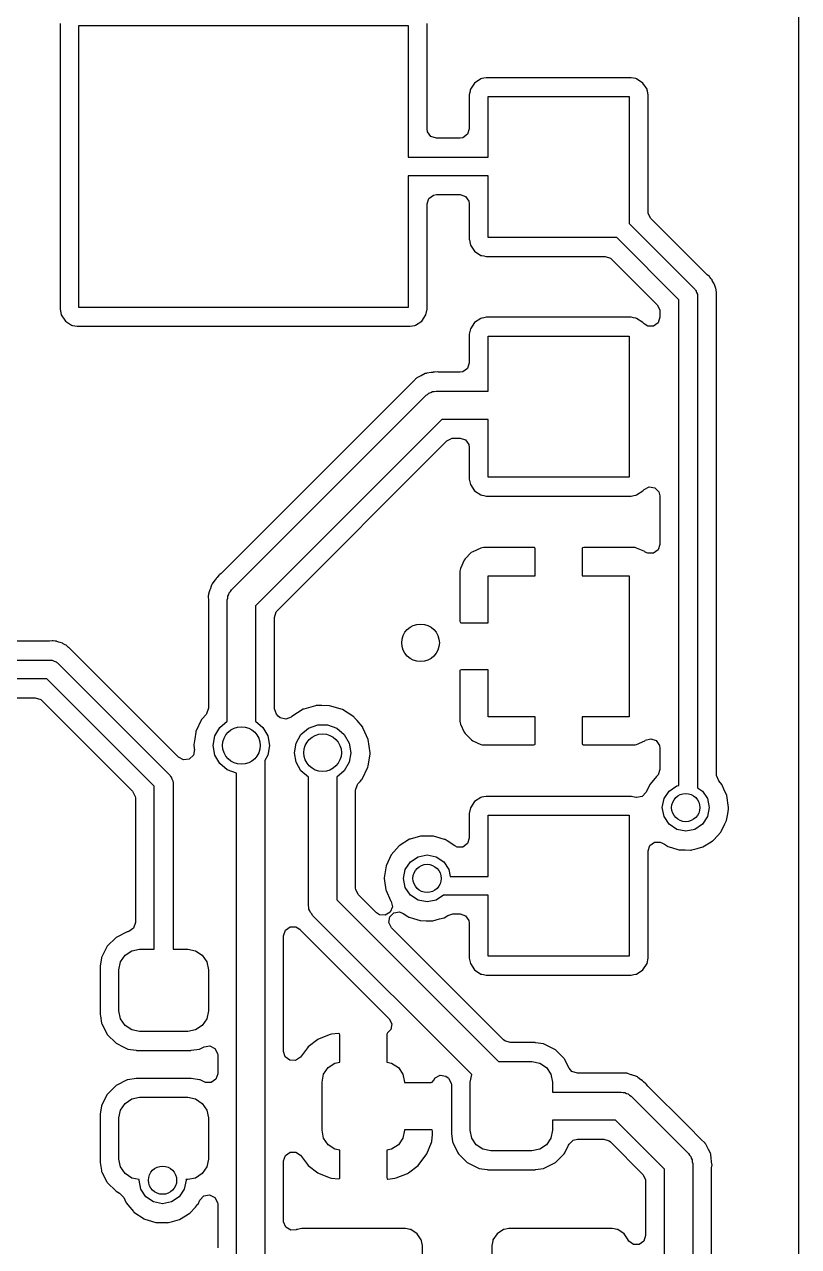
# Model space of a CAD drawing. Extents: x 0.04 to 2.01, y 0.04 to 5.04.
# Drawn here: x 1.686 to 2.01, y 2.077 to 2.589 of the extents above; entities that cross this region are included whole.
import ezdxf

# ---------------------------------------------------------------- set-up
doc = ezdxf.new("R2010")
doc.units = 0
doc.header["$MEASUREMENT"] = 0
doc.layers.add('BLACK', color=7, linetype='CONTINUOUS')

msp = doc.modelspace()

# ---------------------------------------------------------------- linework, layer by layer
at = {"layer": 'BLACK', "linetype": 'CONTINUOUS'}
for p, q in [((2.00982, 3.86016), (2.00982, 0.047923)), ((1.70077, 2.58936), (1.70077, 2.46969)), ((1.85435, 2.54526), (1.85435, 2.58936)), ((1.70866, 2.47047), (1.70866, 2.58858)), ((1.70866, 2.58858), (1.84646, 2.58858)), ((1.84646, 2.58858), (1.84646, 2.53346)), ((1.87423, 2.56445), (1.87249, 2.56184)), ((1.87684, 2.5662), (1.87423, 2.56445)), ((1.87722, 2.56627), (1.87684, 2.5662)), ((1.87811, 2.56645), (1.87722, 2.56627)), ((1.87722, 2.56627), (1.87722, 2.56627)), ((1.87914, 2.56665), (1.87811, 2.56645)), ((1.93975, 2.56665), (1.87914, 2.56665)), ((1.94079, 2.56645), (1.93975, 2.56665)), ((1.94168, 2.56627), (1.94079, 2.56645)), ((1.94206, 2.5662), (1.94168, 2.56627)), ((1.94168, 2.56627), (1.94168, 2.56627)), ((1.94467, 2.56445), (1.94206, 2.5662)), ((1.94641, 2.56184), (1.94467, 2.56445)), ((1.87232, 2.56101), (1.87203, 2.55954)), ((1.87203, 2.55954), (1.87203, 2.54526)), ((1.87241, 2.56146), (1.87232, 2.56101)), ((1.87249, 2.56184), (1.87241, 2.56146)), ((1.87241, 2.56146), (1.87241, 2.56146)), ((1.87992, 2.53346), (1.87992, 2.55876)), ((1.87992, 2.55876), (1.93898, 2.55876)), ((1.93898, 2.55876), (1.93898, 2.50557)), ((1.94649, 2.56146), (1.94641, 2.56184)), ((1.94658, 2.56101), (1.94649, 2.56146)), ((1.94649, 2.56146), (1.94649, 2.56146)), ((1.94687, 2.55954), (1.94658, 2.56101)), ((1.94687, 2.51045), (1.94687, 2.55954)), ((1.85454, 2.54405), (1.85435, 2.54526)), ((1.85596, 2.5421), (1.85454, 2.54405)), ((1.87203, 2.54526), (1.87128, 2.54296)), ((1.85825, 2.54136), (1.85596, 2.5421)), ((1.86813, 2.54136), (1.85825, 2.54136)), ((1.86933, 2.54155), (1.86813, 2.54136)), ((1.87128, 2.54296), (1.86933, 2.54155)), ((1.84646, 2.53346), (1.87992, 2.53346)), ((1.87992, 2.52559), (1.84646, 2.52559)), ((1.84646, 2.52559), (1.84646, 2.47047)), ((1.87992, 2.4997), (1.87992, 2.52559)), ((1.85704, 2.51751), (1.85825, 2.5177)), ((1.85825, 2.5177), (1.86813, 2.5177)), ((1.86813, 2.5177), (1.87042, 2.51695)), ((1.85435, 2.5138), (1.85509, 2.51609)), ((1.85435, 2.46969), (1.85435, 2.5138)), ((1.85509, 2.51609), (1.85704, 2.51751)), ((1.87042, 2.51695), (1.87184, 2.515)), ((1.87184, 2.515), (1.87203, 2.5138)), ((1.87203, 2.5138), (1.87203, 2.49893)), ((1.94692, 2.50984), (1.94687, 2.51045)), ((1.94801, 2.5077), (1.94692, 2.50984)), ((1.97123, 2.48448), (1.94801, 2.5077)), ((1.93898, 2.50557), (1.96641, 2.47814)), ((1.87203, 2.49893), (1.87206, 2.49874)), ((1.87206, 2.49874), (1.87235, 2.4973)), ((1.87235, 2.4973), (1.87249, 2.49662)), ((1.9337, 2.4997), (1.87992, 2.4997)), ((1.95969, 2.47372), (1.9337, 2.4997)), ((1.87249, 2.49662), (1.87423, 2.49401)), ((1.87423, 2.49401), (1.87684, 2.49227)), ((1.87684, 2.49227), (1.87722, 2.49219)), ((1.87722, 2.49219), (1.87722, 2.49219)), ((1.87722, 2.49219), (1.87811, 2.49202)), ((1.87811, 2.49202), (1.87914, 2.49181)), ((1.87914, 2.49181), (1.92882, 2.49181)), ((1.92882, 2.49181), (1.93111, 2.49107)), ((1.93111, 2.49107), (1.93158, 2.49067)), ((1.93158, 2.49067), (1.95065, 2.4716)), ((1.97162, 2.48413), (1.97123, 2.48448)), ((1.97254, 2.48344), (1.97162, 2.48413)), ((1.97273, 2.48313), (1.97254, 2.48344)), ((1.97273, 2.48312), (1.97273, 2.48313)), ((1.97329, 2.48241), (1.97273, 2.48312)), ((1.97347, 2.48224), (1.97329, 2.48241)), ((1.97362, 2.48205), (1.97347, 2.48224)), ((1.97373, 2.4818), (1.97362, 2.48205)), ((1.97404, 2.48109), (1.97373, 2.4818)), ((1.97373, 2.4818), (1.97373, 2.4818)), ((1.96641, 2.47814), (1.96655, 2.47786)), ((1.96655, 2.47786), (1.96681, 2.47767)), ((1.96681, 2.47767), (1.96709, 2.47679)), ((1.96709, 2.47679), (1.96751, 2.47597)), ((1.9743, 2.48058), (1.97404, 2.48109)), ((1.97485, 2.47969), (1.9743, 2.48058)), ((1.97493, 2.47924), (1.97485, 2.47969)), ((1.97518, 2.47842), (1.97493, 2.47924)), ((1.97522, 2.47833), (1.97518, 2.47842)), ((1.97536, 2.478), (1.97522, 2.47833)), ((1.97522, 2.47833), (1.97522, 2.47833)), ((1.97538, 2.47764), (1.97536, 2.478)), ((1.97541, 2.47683), (1.97538, 2.47764)), ((1.97542, 2.47663), (1.97541, 2.47683)), ((1.97545, 2.47645), (1.97542, 2.47663)), ((1.95065, 2.4716), (1.95174, 2.46945)), ((1.95969, 2.27031), (1.95969, 2.47372)), ((1.96751, 2.47597), (1.96746, 2.47566)), ((1.96746, 2.47566), (1.96756, 2.47535)), ((1.96756, 2.47535), (1.96756, 2.26937)), ((1.97545, 2.47569), (1.97545, 2.47645)), ((1.97546, 2.47554), (1.97545, 2.47569)), ((1.97545, 2.47325), (1.97546, 2.47341)), ((1.97545, 2.27479), (1.97545, 2.47325)), ((1.97553, 2.4736), (1.97546, 2.47554)), ((1.97546, 2.47341), (1.97553, 2.4736)), ((1.70077, 2.46969), (1.70123, 2.46739)), ((1.70123, 2.46739), (1.70297, 2.46478)), ((1.84646, 2.47047), (1.70866, 2.47047)), ((1.85215, 2.46478), (1.85389, 2.46739)), ((1.85389, 2.46739), (1.85435, 2.46969)), ((1.95174, 2.46945), (1.95179, 2.46884)), ((1.95179, 2.46884), (1.95179, 2.46634)), ((1.70297, 2.46478), (1.70558, 2.46304)), ((1.70558, 2.46304), (1.70596, 2.46296)), ((1.70596, 2.46296), (1.70596, 2.46296)), ((1.70596, 2.46296), (1.70685, 2.46278)), ((1.70685, 2.46278), (1.70788, 2.46258)), ((1.70788, 2.46258), (1.84723, 2.46258)), ((1.84723, 2.46258), (1.84827, 2.46278)), ((1.84827, 2.46278), (1.84916, 2.46296)), ((1.84916, 2.46296), (1.84954, 2.46304)), ((1.84916, 2.46296), (1.84916, 2.46296)), ((1.84954, 2.46304), (1.85215, 2.46478)), ((1.87249, 2.46154), (1.87203, 2.45924)), ((1.87423, 2.46416), (1.87249, 2.46154)), ((1.87684, 2.4659), (1.87423, 2.46416)), ((1.87722, 2.46598), (1.87684, 2.4659)), ((1.87811, 2.46615), (1.87722, 2.46598)), ((1.87722, 2.46598), (1.87722, 2.46598)), ((1.87914, 2.46636), (1.87811, 2.46615)), ((1.93975, 2.46636), (1.87914, 2.46636)), ((1.94079, 2.46615), (1.93975, 2.46636)), ((1.94168, 2.46598), (1.94079, 2.46615)), ((1.94206, 2.4659), (1.94168, 2.46598)), ((1.94168, 2.46598), (1.94168, 2.46598)), ((1.94467, 2.46416), (1.94206, 2.4659)), ((1.94488, 2.46384), (1.94467, 2.46416)), ((1.94514, 2.46358), (1.94488, 2.46384)), ((1.94669, 2.46263), (1.94514, 2.46358)), ((1.9491, 2.46263), (1.94669, 2.46263)), ((1.95105, 2.46404), (1.9491, 2.46263)), ((1.95179, 2.46634), (1.95105, 2.46404)), ((1.87203, 2.45924), (1.87203, 2.44722)), ((1.87992, 2.43543), (1.87992, 2.45846)), ((1.87992, 2.45846), (1.93898, 2.45846)), ((1.93898, 2.45846), (1.93898, 2.39941)), ((1.87203, 2.44722), (1.87128, 2.44493)), ((1.84989, 2.44084), (1.84984, 2.44078)), ((1.85005, 2.44097), (1.84989, 2.44084)), ((1.85175, 2.44179), (1.85005, 2.44097)), ((1.85191, 2.44187), (1.85175, 2.44179)), ((1.85356, 2.44276), (1.85191, 2.44187)), ((1.85386, 2.44281), (1.85356, 2.44276)), ((1.85392, 2.44283), (1.85386, 2.44281)), ((1.85419, 2.44296), (1.85392, 2.44283)), ((1.85606, 2.44318), (1.85419, 2.44296)), ((1.85624, 2.44321), (1.85606, 2.44318)), ((1.85653, 2.44326), (1.85624, 2.44321)), ((1.85679, 2.4433), (1.85653, 2.44326)), ((1.85695, 2.44333), (1.85679, 2.4433)), ((1.85679, 2.4433), (1.85679, 2.4433)), ((1.85711, 2.44333), (1.85695, 2.44333)), ((1.85727, 2.44334), (1.85711, 2.44333)), ((1.8575, 2.44335), (1.85727, 2.44334)), ((1.85727, 2.44334), (1.85727, 2.44334)), ((1.85751, 2.44335), (1.8575, 2.44335)), ((1.85875, 2.4435), (1.85751, 2.44335)), ((1.85907, 2.44343), (1.85875, 2.4435)), ((1.85911, 2.44343), (1.85907, 2.44343)), ((1.85907, 2.44343), (1.85907, 2.44343)), ((1.85916, 2.44341), (1.85911, 2.44343)), ((1.85998, 2.44333), (1.85916, 2.44341)), ((1.86813, 2.44333), (1.85998, 2.44333)), ((1.86933, 2.44352), (1.86813, 2.44333)), ((1.87128, 2.44493), (1.86933, 2.44352)), ((1.84807, 2.43902), (1.7682, 2.35915)), ((1.84818, 2.43913), (1.84807, 2.43902)), ((1.8493, 2.44035), (1.84818, 2.43913)), ((1.84952, 2.44058), (1.8493, 2.44035)), ((1.8493, 2.44035), (1.8493, 2.44035)), ((1.84974, 2.4407), (1.84952, 2.44058)), ((1.84978, 2.44074), (1.84974, 2.4407)), ((1.84984, 2.44078), (1.84978, 2.44074)), ((1.77245, 2.35223), (1.85392, 2.4337)), ((1.85392, 2.4337), (1.85459, 2.43409)), ((1.85459, 2.43409), (1.85514, 2.43464)), ((1.85514, 2.43464), (1.85589, 2.43484)), ((1.85589, 2.43484), (1.85657, 2.43523)), ((1.85657, 2.43523), (1.85734, 2.43523)), ((1.85734, 2.43523), (1.85809, 2.43543)), ((1.85809, 2.43543), (1.87992, 2.43543)), ((1.86054, 2.42362), (1.78253, 2.34561)), ((1.87992, 2.42362), (1.86054, 2.42362)), ((1.87992, 2.39941), (1.87992, 2.42362)), ((1.86267, 2.41459), (1.86482, 2.41568)), ((1.86482, 2.41568), (1.86542, 2.41573)), ((1.86542, 2.41573), (1.86813, 2.41573)), ((1.86813, 2.41573), (1.87042, 2.41498)), ((1.79156, 2.34348), (1.86267, 2.41459)), ((1.87042, 2.41498), (1.87184, 2.41304)), ((1.87184, 2.41304), (1.87203, 2.41183)), ((1.87203, 2.41183), (1.87203, 2.39863)), ((1.87203, 2.39863), (1.87249, 2.39633)), ((1.87249, 2.39633), (1.87423, 2.39372)), ((1.93898, 2.39941), (1.87992, 2.39941)), ((1.94514, 2.39429), (1.94728, 2.39539)), ((1.94728, 2.39539), (1.94966, 2.39501)), ((1.94966, 2.39501), (1.95137, 2.39331)), ((1.87423, 2.39372), (1.87684, 2.39197)), ((1.87684, 2.39197), (1.87722, 2.3919)), ((1.87722, 2.3919), (1.87722, 2.3919)), ((1.87722, 2.3919), (1.87806, 2.39173)), ((1.87806, 2.39173), (1.87914, 2.39152)), ((1.87914, 2.39152), (1.93975, 2.39152)), ((1.93975, 2.39152), (1.94084, 2.39173)), ((1.94084, 2.39173), (1.94168, 2.3919)), ((1.94168, 2.3919), (1.94206, 2.39197)), ((1.94168, 2.3919), (1.94168, 2.3919)), ((1.94206, 2.39197), (1.94467, 2.39372)), ((1.94467, 2.39372), (1.94488, 2.39404)), ((1.94488, 2.39404), (1.94514, 2.39429)), ((1.95137, 2.39331), (1.95179, 2.39154)), ((1.95179, 2.39154), (1.95179, 2.37127)), ((1.87687, 2.36974), (1.87344, 2.36822)), ((1.87743, 2.36989), (1.87687, 2.36974)), ((1.87805, 2.36997), (1.87743, 2.36989)), ((1.87828, 2.36998), (1.87805, 2.36997)), ((1.89928, 2.36998), (1.87828, 2.36998)), ((1.89944, 2.36986), (1.89928, 2.36998)), ((1.89961, 2.36936), (1.89944, 2.36986)), ((1.89961, 2.35817), (1.89961, 2.36936)), ((1.91941, 2.36982), (1.91929, 2.36966)), ((1.91929, 2.36966), (1.91929, 2.35817)), ((1.91991, 2.36998), (1.91941, 2.36982)), ((1.94062, 2.36998), (1.91991, 2.36998)), ((1.94084, 2.36997), (1.94062, 2.36998)), ((1.94145, 2.3699), (1.94084, 2.36997)), ((1.94201, 2.36974), (1.94145, 2.3699)), ((1.94544, 2.36823), (1.94201, 2.36974)), ((1.95179, 2.37127), (1.95105, 2.36898)), ((1.86986, 2.36463), (1.86835, 2.3612)), ((1.87026, 2.36521), (1.86986, 2.36463)), ((1.87286, 2.36782), (1.87026, 2.36521)), ((1.87344, 2.36822), (1.87286, 2.36782)), ((1.94569, 2.36805), (1.94544, 2.36823)), ((1.94669, 2.36756), (1.94569, 2.36805)), ((1.9491, 2.36756), (1.94669, 2.36756)), ((1.95105, 2.36898), (1.9491, 2.36756)), ((1.7682, 2.35915), (1.76756, 2.35863)), ((1.86812, 2.36004), (1.86811, 2.35981)), ((1.86811, 2.35981), (1.86811, 2.3391)), ((1.86819, 2.36064), (1.86812, 2.36004)), ((1.86835, 2.3612), (1.86819, 2.36064)), ((1.76406, 2.35421), (1.76393, 2.35377)), ((1.76424, 2.35446), (1.76406, 2.35421)), ((1.76426, 2.35451), (1.76424, 2.35446)), ((1.76436, 2.35479), (1.76426, 2.35451)), ((1.76553, 2.35627), (1.76436, 2.35479)), ((1.76564, 2.35642), (1.76553, 2.35627)), ((1.76605, 2.357), (1.76564, 2.35642)), ((1.76617, 2.35712), (1.76605, 2.357)), ((1.76627, 2.35724), (1.76617, 2.35712)), ((1.76643, 2.35741), (1.76627, 2.35724)), ((1.76627, 2.35724), (1.76627, 2.35724)), ((1.76721, 2.3584), (1.76643, 2.35741)), ((1.76748, 2.35858), (1.76721, 2.3584)), ((1.76756, 2.35863), (1.76748, 2.35858)), ((1.76748, 2.35858), (1.76748, 2.35858)), ((1.87992, 2.33848), (1.87992, 2.35817)), ((1.87992, 2.35817), (1.89961, 2.35817)), ((1.91929, 2.35817), (1.93898, 2.35817)), ((1.93898, 2.35817), (1.93898, 2.29911)), ((1.76282, 2.35005), (1.76274, 2.34981)), ((1.76274, 2.34981), (1.76275, 2.34949)), ((1.76275, 2.34949), (1.76282, 2.34784)), ((1.76284, 2.35046), (1.76282, 2.35026)), ((1.76282, 2.35026), (1.76282, 2.35017)), ((1.76282, 2.35017), (1.76282, 2.35011)), ((1.76282, 2.35011), (1.76282, 2.35005)), ((1.76319, 2.35146), (1.76284, 2.35046)), ((1.76346, 2.35223), (1.76319, 2.35146)), ((1.76352, 2.35241), (1.76346, 2.35223)), ((1.76393, 2.35377), (1.76352, 2.35241)), ((1.77072, 2.34806), (1.77092, 2.34881)), ((1.77092, 2.34958), (1.77131, 2.35026)), ((1.77092, 2.34881), (1.77092, 2.34958)), ((1.77131, 2.35026), (1.77151, 2.35101)), ((1.77151, 2.35101), (1.77206, 2.35156)), ((1.77206, 2.35156), (1.77245, 2.35223)), ((1.76282, 2.34784), (1.76282, 2.34768)), ((1.76282, 2.34768), (1.76282, 2.30267)), ((1.77072, 2.29728), (1.77072, 2.34806)), ((1.78253, 2.34561), (1.78253, 2.29728)), ((1.79042, 2.34072), (1.79117, 2.34302)), ((1.79042, 2.30268), (1.79042, 2.34072)), ((1.79117, 2.34302), (1.79156, 2.34348)), ((1.86811, 2.3391), (1.86827, 2.3386)), ((1.86827, 2.3386), (1.86843, 2.33848)), ((1.86843, 2.33848), (1.87992, 2.33848)), ((1.69577, 2.33073), (1.37684, 2.33073)), ((1.6963, 2.33076), (1.69577, 2.33073)), ((1.69635, 2.33077), (1.6963, 2.33076)), ((1.69744, 2.33092), (1.69635, 2.33077)), ((1.69779, 2.33084), (1.69744, 2.33092)), ((1.6978, 2.33083), (1.69779, 2.33084)), ((1.69779, 2.33084), (1.69779, 2.33084)), ((1.6987, 2.33073), (1.6978, 2.33083)), ((1.69894, 2.33073), (1.6987, 2.33073)), ((1.69919, 2.3307), (1.69894, 2.33073)), ((1.69944, 2.3306), (1.69919, 2.3307)), ((1.70016, 2.33032), (1.69944, 2.3306)), ((1.69944, 2.3306), (1.69944, 2.3306)), ((1.70071, 2.33014), (1.70016, 2.33032)), ((1.70173, 2.3299), (1.70071, 2.33014)), ((1.70202, 2.3297), (1.70173, 2.3299)), ((1.7021, 2.32964), (1.70202, 2.3297)), ((1.70202, 2.3297), (1.70202, 2.3297)), ((1.70286, 2.32924), (1.7021, 2.32964)), ((1.70328, 2.32907), (1.70286, 2.32924)), ((1.70355, 2.32883), (1.70328, 2.32907)), ((1.70414, 2.32828), (1.70355, 2.32883)), ((1.70429, 2.32814), (1.70414, 2.32828)), ((1.70444, 2.32804), (1.70429, 2.32814)), ((1.70498, 2.3275), (1.70444, 2.32804)), ((1.70509, 2.3274), (1.70498, 2.3275)), ((1.70651, 2.32607), (1.70509, 2.3274)), ((1.7066, 2.3259), (1.70651, 2.32607)), ((1.70671, 2.32577), (1.7066, 2.3259)), ((1.75034, 2.28214), (1.70671, 2.32577)), ((1.37474, 2.32283), (1.69685, 2.32283)), ((1.69685, 2.32283), (1.69715, 2.32274)), ((1.69715, 2.32274), (1.69747, 2.32279)), ((1.69747, 2.32279), (1.69829, 2.32237)), ((1.69829, 2.32237), (1.69916, 2.32208)), ((1.69916, 2.32208), (1.69935, 2.32183)), ((1.69935, 2.32183), (1.69963, 2.32168)), ((1.69963, 2.32168), (1.74688, 2.27444)), ((1.86823, 2.31864), (1.86811, 2.31847)), ((1.86811, 2.31847), (1.86811, 2.29747)), ((1.86873, 2.3188), (1.86823, 2.31864)), ((1.87992, 2.3188), (1.86873, 2.3188)), ((1.87992, 2.29911), (1.87992, 2.3188)), ((1.69522, 2.31496), (1.37637, 2.31496)), ((1.74016, 2.27002), (1.69522, 2.31496)), ((1.38125, 2.30707), (1.69034, 2.30707)), ((1.69034, 2.30707), (1.69263, 2.30632)), ((1.69263, 2.30632), (1.69309, 2.30593)), ((1.69309, 2.30593), (1.73112, 2.26789)), ((1.76282, 2.30267), (1.76208, 2.30038)), ((1.79043, 2.30235), (1.79042, 2.30268)), ((1.80765, 2.3037), (1.80276, 2.3023)), ((1.80792, 2.30378), (1.80765, 2.3037)), ((1.80765, 2.3037), (1.80765, 2.3037)), ((1.8082, 2.30378), (1.80792, 2.30378)), ((1.81029, 2.30376), (1.8082, 2.30378)), ((1.8082, 2.30378), (1.8082, 2.30378)), ((1.81356, 2.30374), (1.81029, 2.30376)), ((1.81897, 2.30213), (1.81356, 2.30374)), ((1.75998, 2.29798), (1.75758, 2.29288)), ((1.76017, 2.29819), (1.75998, 2.29798)), ((1.76185, 2.30009), (1.76017, 2.29819)), ((1.76017, 2.29819), (1.76017, 2.29819)), ((1.76208, 2.30038), (1.76185, 2.30009)), ((1.79137, 2.30013), (1.79043, 2.30235)), ((1.79201, 2.29939), (1.79137, 2.30013)), ((1.79292, 2.29861), (1.79201, 2.29939)), ((1.79526, 2.29805), (1.79292, 2.29861)), ((1.79749, 2.29896), (1.79526, 2.29805)), ((1.79754, 2.29901), (1.79749, 2.29896)), ((1.79772, 2.29922), (1.79754, 2.29901)), ((1.80249, 2.30223), (1.79772, 2.29922)), ((1.80276, 2.3023), (1.80249, 2.30223)), ((1.80276, 2.3023), (1.80276, 2.3023)), ((1.82371, 2.29906), (1.81897, 2.30213)), ((1.82389, 2.29885), (1.82371, 2.29906)), ((1.82463, 2.29798), (1.82389, 2.29885)), ((1.82389, 2.29885), (1.82389, 2.29885)), ((1.82507, 2.29747), (1.82463, 2.29798)), ((1.89961, 2.29911), (1.87992, 2.29911)), ((1.89961, 2.28763), (1.89961, 2.29911)), ((1.93898, 2.29911), (1.91929, 2.29911)), ((1.91929, 2.29911), (1.91929, 2.28792)), ((1.75754, 2.2926), (1.75712, 2.28991)), ((1.75758, 2.29288), (1.75754, 2.2926)), ((1.75754, 2.2926), (1.75754, 2.2926)), ((1.76552, 2.29109), (1.76757, 2.29465)), ((1.76757, 2.29465), (1.77072, 2.29728)), ((1.78253, 2.29728), (1.78567, 2.29465)), ((1.78567, 2.29465), (1.78772, 2.29109)), ((1.80157, 2.29165), (1.80472, 2.29428)), ((1.80472, 2.29428), (1.80857, 2.29569)), ((1.80857, 2.29569), (1.81267, 2.29569)), ((1.81267, 2.29569), (1.81653, 2.29428)), ((1.81653, 2.29428), (1.81967, 2.29165)), ((1.82739, 2.29478), (1.82507, 2.29747)), ((1.82751, 2.29453), (1.82739, 2.29478)), ((1.82835, 2.29268), (1.82751, 2.29453)), ((1.82751, 2.29453), (1.82751, 2.29453)), ((1.82973, 2.28964), (1.82835, 2.29268)), ((1.86811, 2.29747), (1.86812, 2.29724)), ((1.86812, 2.29724), (1.8682, 2.29662)), ((1.8682, 2.29662), (1.86835, 2.29606)), ((1.86835, 2.29606), (1.86987, 2.29264)), ((1.86987, 2.29264), (1.87027, 2.29205)), ((1.75712, 2.28991), (1.75672, 2.2873)), ((1.75672, 2.2873), (1.75691, 2.2858)), ((1.76481, 2.28706), (1.76552, 2.29109)), ((1.78772, 2.29109), (1.78843, 2.28706)), ((1.79881, 2.28406), (1.79952, 2.28809)), ((1.79952, 2.28809), (1.80157, 2.29165)), ((1.81967, 2.29165), (1.82172, 2.28809)), ((1.82172, 2.28809), (1.82243, 2.28406)), ((1.83053, 2.28406), (1.82973, 2.28964)), ((1.87027, 2.29205), (1.87288, 2.28945)), ((1.87288, 2.28945), (1.87346, 2.28905)), ((1.87346, 2.28905), (1.87689, 2.28754)), ((1.87689, 2.28754), (1.87745, 2.28739)), ((1.87745, 2.28739), (1.87805, 2.28732)), ((1.87805, 2.28732), (1.87828, 2.2873)), ((1.87828, 2.2873), (1.89899, 2.2873)), ((1.89899, 2.2873), (1.89949, 2.28747)), ((1.89949, 2.28747), (1.89961, 2.28763)), ((1.91929, 2.28792), (1.91945, 2.28742)), ((1.91945, 2.28742), (1.91962, 2.2873)), ((1.91962, 2.2873), (1.94062, 2.2873)), ((1.94062, 2.2873), (1.94085, 2.28732)), ((1.94085, 2.28732), (1.94147, 2.28739)), ((1.94147, 2.28739), (1.94203, 2.28754)), ((1.94203, 2.28754), (1.94545, 2.28907)), ((1.94545, 2.28907), (1.94569, 2.28923)), ((1.94569, 2.28923), (1.948, 2.28991)), ((1.948, 2.28991), (1.95027, 2.28911)), ((1.95027, 2.28911), (1.95163, 2.28712)), ((1.75652, 2.28303), (1.75478, 2.28137)), ((1.75696, 2.2854), (1.75652, 2.28303)), ((1.75691, 2.2858), (1.75696, 2.2854)), ((1.76552, 2.28302), (1.76481, 2.28706)), ((1.76757, 2.27946), (1.76552, 2.28302)), ((1.78772, 2.28302), (1.78641, 2.28074)), ((1.78843, 2.28706), (1.78772, 2.28302)), ((1.79952, 2.28002), (1.79881, 2.28406)), ((1.82243, 2.28406), (1.82172, 2.28002)), ((1.82967, 2.27849), (1.8305, 2.28342)), ((1.8305, 2.28342), (1.83052, 2.28357)), ((1.8305, 2.28342), (1.8305, 2.28342)), ((1.83052, 2.28357), (1.83053, 2.28406)), ((1.95163, 2.28712), (1.95179, 2.28601)), ((1.95179, 2.28601), (1.95179, 2.27706)), ((1.75239, 2.28106), (1.75034, 2.28214)), ((1.75478, 2.28137), (1.75239, 2.28106)), ((1.77072, 2.27683), (1.76757, 2.27946)), ((1.78641, 2.28074), (1.78641, 2.06496)), ((1.80157, 2.27646), (1.79952, 2.28002)), ((1.82172, 2.28002), (1.81967, 2.27646)), ((1.82713, 2.27292), (1.82959, 2.278)), ((1.82959, 2.278), (1.82967, 2.27849)), ((1.95179, 2.27706), (1.95105, 2.27477)), ((1.74688, 2.27444), (1.74702, 2.27415)), ((1.74702, 2.27415), (1.74728, 2.27397)), ((1.74728, 2.27397), (1.74756, 2.27309)), ((1.74756, 2.27309), (1.74798, 2.27227)), ((1.74798, 2.27227), (1.74793, 2.27196)), ((1.74793, 2.27196), (1.74803, 2.27165)), ((1.77457, 2.27542), (1.77072, 2.27683)), ((1.7746, 2.27542), (1.77457, 2.27542)), ((1.7746, 2.06496), (1.7746, 2.27542)), ((1.80472, 2.27383), (1.80157, 2.27646)), ((1.80472, 2.22006), (1.80472, 2.27383)), ((1.81967, 2.27646), (1.81653, 2.27383)), ((1.81653, 2.27383), (1.81653, 2.2225)), ((1.82551, 2.27114), (1.82634, 2.27206)), ((1.82634, 2.27206), (1.82694, 2.27272)), ((1.82694, 2.27272), (1.82713, 2.27292)), ((1.82694, 2.27272), (1.82694, 2.27272)), ((1.95042, 2.27403), (1.94765, 2.27089)), ((1.95082, 2.27448), (1.95042, 2.27403)), ((1.95105, 2.27477), (1.95082, 2.27448)), ((1.97547, 2.27446), (1.97545, 2.27479)), ((1.9764, 2.27224), (1.97547, 2.27446)), ((1.97772, 2.27071), (1.9764, 2.27224)), ((1.73112, 2.26789), (1.73222, 2.26575)), ((1.74016, 2.20177), (1.74016, 2.27002)), ((1.74803, 2.27165), (1.74803, 2.20177)), ((1.82442, 2.26843), (1.82517, 2.27072)), ((1.82442, 2.22739), (1.82442, 2.26843)), ((1.82517, 2.27072), (1.82543, 2.27105)), ((1.82543, 2.27105), (1.82551, 2.27114)), ((1.94607, 2.26753), (1.94442, 2.26577)), ((1.94707, 2.26967), (1.94607, 2.26753)), ((1.94765, 2.27089), (1.94707, 2.26967)), ((1.95353, 2.26482), (1.95566, 2.26801)), ((1.95566, 2.26801), (1.95886, 2.27015)), ((1.95886, 2.27015), (1.95969, 2.27031)), ((1.96756, 2.26937), (1.96958, 2.26801)), ((1.96958, 2.26801), (1.97172, 2.26482)), ((1.97783, 2.27046), (1.97772, 2.27071)), ((1.97861, 2.26874), (1.97783, 2.27046)), ((1.97783, 2.27046), (1.97783, 2.27046)), ((1.97982, 2.26608), (1.97861, 2.26874)), ((1.73222, 2.26575), (1.73226, 2.26514)), ((1.73226, 2.26514), (1.73226, 2.21292)), ((1.87423, 2.26357), (1.87249, 2.26095)), ((1.87684, 2.26531), (1.87423, 2.26357)), ((1.87722, 2.26538), (1.87684, 2.26531)), ((1.87811, 2.26556), (1.87722, 2.26538)), ((1.87722, 2.26538), (1.87722, 2.26538)), ((1.87914, 2.26577), (1.87811, 2.26556)), ((1.93975, 2.26577), (1.87914, 2.26577)), ((1.93994, 2.26573), (1.93975, 2.26577)), ((1.94178, 2.26536), (1.93994, 2.26573)), ((1.94205, 2.26532), (1.94178, 2.26536)), ((1.94442, 2.26577), (1.94205, 2.26532)), ((1.95278, 2.26106), (1.95353, 2.26482)), ((1.97172, 2.26482), (1.97246, 2.26106)), ((1.98054, 2.26106), (1.97982, 2.26608)), ((1.87249, 2.26095), (1.87203, 2.25865)), ((1.87203, 2.25865), (1.87203, 2.24826)), ((1.87992, 2.23228), (1.87992, 2.25787)), ((1.87992, 2.25787), (1.93898, 2.25787)), ((1.93898, 2.25787), (1.93898, 2.19882)), ((1.95353, 2.25729), (1.95278, 2.26106)), ((1.95566, 2.2541), (1.95353, 2.25729)), ((1.97172, 2.25729), (1.96958, 2.2541)), ((1.97246, 2.26106), (1.97172, 2.25729)), ((1.97969, 2.25561), (1.98017, 2.25846)), ((1.98017, 2.25846), (1.98051, 2.26047)), ((1.98051, 2.26047), (1.98054, 2.26062)), ((1.98051, 2.26047), (1.98051, 2.26047)), ((1.98054, 2.26062), (1.98054, 2.26106)), ((1.95886, 2.25196), (1.95566, 2.2541)), ((1.96262, 2.25121), (1.95886, 2.25196)), ((1.96639, 2.25196), (1.96262, 2.25121)), ((1.96958, 2.2541), (1.96639, 2.25196)), ((1.97748, 2.25104), (1.97902, 2.25423)), ((1.97902, 2.25423), (1.97957, 2.25536)), ((1.97957, 2.25536), (1.97969, 2.25561)), ((1.97957, 2.25536), (1.97957, 2.25536)), ((1.84701, 2.24778), (1.84272, 2.24507)), ((1.84728, 2.24785), (1.84701, 2.24778)), ((1.85163, 2.2491), (1.84728, 2.24785)), ((1.84728, 2.24785), (1.84728, 2.24785)), ((1.8519, 2.24917), (1.85163, 2.2491)), ((1.85163, 2.2491), (1.85163, 2.2491)), ((1.85218, 2.24917), (1.8519, 2.24917)), ((1.85396, 2.24916), (1.85218, 2.24917)), ((1.85698, 2.24914), (1.85396, 2.24916)), ((1.85843, 2.24871), (1.85698, 2.24914)), ((1.86158, 2.24777), (1.85843, 2.24871)), ((1.86185, 2.24769), (1.86158, 2.24777)), ((1.86158, 2.24777), (1.86158, 2.24777)), ((1.86272, 2.24712), (1.86185, 2.24769)), ((1.86601, 2.24499), (1.86272, 2.24712)), ((1.87203, 2.24826), (1.87128, 2.24597)), ((1.94761, 2.24525), (1.94956, 2.24666)), ((1.94956, 2.24666), (1.95197, 2.24666)), ((1.95197, 2.24666), (1.95293, 2.2462)), ((1.96974, 2.24461), (1.97322, 2.24675)), ((1.97322, 2.24675), (1.97383, 2.24712)), ((1.97383, 2.24712), (1.97407, 2.24727)), ((1.97407, 2.24727), (1.9743, 2.24752)), ((1.9743, 2.24752), (1.97729, 2.25083)), ((1.97729, 2.25083), (1.97748, 2.25104)), ((1.97729, 2.25083), (1.97729, 2.25083)), ((1.83935, 2.24126), (1.8372, 2.23666)), ((1.84272, 2.24507), (1.83935, 2.24126)), ((1.85056, 2.24051), (1.85433, 2.24126)), ((1.85433, 2.24126), (1.8581, 2.24051)), ((1.86693, 2.24455), (1.86601, 2.24499)), ((1.86933, 2.24455), (1.86693, 2.24455)), ((1.87128, 2.24597), (1.86933, 2.24455)), ((1.94687, 2.24296), (1.94761, 2.24525)), ((1.94687, 2.19804), (1.94687, 2.24296)), ((1.95293, 2.2462), (1.95369, 2.24569)), ((1.95369, 2.24569), (1.95491, 2.24488)), ((1.95491, 2.24488), (1.95517, 2.2448)), ((1.95517, 2.2448), (1.95517, 2.2448)), ((1.95517, 2.2448), (1.95665, 2.24434)), ((1.95665, 2.24434), (1.95976, 2.24337)), ((1.95976, 2.24337), (1.9623, 2.24332)), ((1.9623, 2.24332), (1.96456, 2.24328)), ((1.96456, 2.24328), (1.96456, 2.24328)), ((1.96456, 2.24328), (1.96484, 2.24327)), ((1.96484, 2.24327), (1.9651, 2.24335)), ((1.9651, 2.24335), (1.96736, 2.24396)), ((1.9651, 2.24335), (1.9651, 2.24335)), ((1.96736, 2.24396), (1.96974, 2.24461)), ((1.8372, 2.23666), (1.83641, 2.23164)), ((1.84524, 2.23519), (1.84737, 2.23838)), ((1.84737, 2.23838), (1.85056, 2.24051)), ((1.8581, 2.24051), (1.86129, 2.23838)), ((1.86129, 2.23838), (1.86342, 2.23519)), ((1.83641, 2.23164), (1.83645, 2.23136)), ((1.83645, 2.23136), (1.83645, 2.23136)), ((1.83645, 2.23136), (1.83658, 2.23037)), ((1.84449, 2.23142), (1.84524, 2.23519)), ((1.84524, 2.22765), (1.84449, 2.23142)), ((1.86342, 2.23519), (1.864, 2.23228)), ((1.864, 2.23228), (1.87992, 2.23228)), ((1.82447, 2.22678), (1.82442, 2.22739)), ((1.82556, 2.22463), (1.82447, 2.22678)), ((1.83658, 2.23037), (1.83707, 2.2266)), ((1.83707, 2.2266), (1.83718, 2.22635)), ((1.83718, 2.22635), (1.83718, 2.22635)), ((1.83718, 2.22635), (1.83901, 2.22221)), ((1.84737, 2.22446), (1.84524, 2.22765)), ((1.81653, 2.2225), (1.88427, 2.15476)), ((1.83317, 2.21702), (1.82556, 2.22463)), ((1.83901, 2.22221), (1.83912, 2.22195)), ((1.83912, 2.22195), (1.83925, 2.2218)), ((1.83925, 2.2218), (1.83982, 2.2195)), ((1.85056, 2.22233), (1.84737, 2.22446)), ((1.85433, 2.22158), (1.85056, 2.22233)), ((1.8581, 2.22233), (1.85433, 2.22158)), ((1.86121, 2.22441), (1.8581, 2.22233)), ((1.87992, 2.22441), (1.86121, 2.22441)), ((1.87992, 2.19882), (1.87992, 2.22441)), ((1.80492, 2.2193), (1.80472, 2.22006)), ((1.80492, 2.21853), (1.80492, 2.2193)), ((1.80531, 2.21785), (1.80492, 2.21853)), ((1.80551, 2.2171), (1.80531, 2.21785)), ((1.80606, 2.21655), (1.80551, 2.2171)), ((1.80645, 2.21588), (1.80606, 2.21655)), ((1.87303, 2.1493), (1.80645, 2.21588)), ((1.83446, 2.21616), (1.83317, 2.21702)), ((1.83686, 2.21599), (1.83446, 2.21616)), ((1.83891, 2.21727), (1.83686, 2.21599)), ((1.83872, 2.21528), (1.84043, 2.21698)), ((1.83982, 2.2195), (1.83891, 2.21727)), ((1.84043, 2.21698), (1.84281, 2.21736)), ((1.84281, 2.21736), (1.84436, 2.21675)), ((1.84436, 2.21675), (1.84635, 2.21542)), ((1.86145, 2.21498), (1.86302, 2.21594)), ((1.86302, 2.21594), (1.86506, 2.21652)), ((1.86506, 2.21652), (1.86813, 2.21652)), ((1.86813, 2.21652), (1.87042, 2.21577)), ((1.87042, 2.21577), (1.87184, 2.21382)), ((1.73152, 2.21063), (1.72957, 2.20922)), ((1.73226, 2.21292), (1.73152, 2.21063)), ((1.79505, 2.20973), (1.797, 2.21114)), ((1.797, 2.21114), (1.79941, 2.21114)), ((1.79941, 2.21114), (1.80085, 2.2103)), ((1.83835, 2.2129), (1.83872, 2.21528)), ((1.83944, 2.21075), (1.83835, 2.2129)), ((1.8864, 2.16379), (1.83944, 2.21075)), ((1.84635, 2.21542), (1.84662, 2.21525)), ((1.84662, 2.21525), (1.84688, 2.21517)), ((1.84688, 2.21517), (1.84688, 2.21517)), ((1.84688, 2.21517), (1.84863, 2.21462)), ((1.84863, 2.21462), (1.85147, 2.21373)), ((1.85147, 2.21373), (1.85401, 2.21369)), ((1.85401, 2.21369), (1.85627, 2.21365)), ((1.85627, 2.21365), (1.85627, 2.21365)), ((1.85627, 2.21365), (1.85655, 2.21364)), ((1.85655, 2.21364), (1.85681, 2.21371)), ((1.85681, 2.21371), (1.8596, 2.21447)), ((1.85681, 2.21371), (1.85681, 2.21371)), ((1.8596, 2.21447), (1.86145, 2.21498)), ((1.87184, 2.21382), (1.87203, 2.21262)), ((1.87203, 2.21262), (1.87203, 2.19804)), ((1.72418, 2.20668), (1.72049, 2.20298)), ((1.72446, 2.20682), (1.72418, 2.20668)), ((1.72857, 2.20891), (1.72446, 2.20682)), ((1.72446, 2.20682), (1.72446, 2.20682)), ((1.72884, 2.20905), (1.72857, 2.20891)), ((1.72857, 2.20891), (1.72857, 2.20891)), ((1.72914, 2.2091), (1.72884, 2.20905)), ((1.72931, 2.20915), (1.72914, 2.2091)), ((1.72957, 2.20922), (1.72931, 2.20915)), ((1.7943, 2.20744), (1.79505, 2.20973)), ((1.7943, 2.15897), (1.7943, 2.20744)), ((1.80085, 2.2103), (1.80102, 2.21014)), ((1.80102, 2.21014), (1.80113, 2.21004)), ((1.80113, 2.21004), (1.83267, 2.17849)), ((1.72035, 2.20271), (1.71866, 2.19939)), ((1.72049, 2.20298), (1.72035, 2.20271)), ((1.72035, 2.20271), (1.72035, 2.20271)), ((1.72792, 2.19925), (1.73071, 2.20112)), ((1.73071, 2.20112), (1.73401, 2.20177)), ((1.73401, 2.20177), (1.74016, 2.20177)), ((1.74803, 2.20177), (1.75418, 2.20177)), ((1.75418, 2.20177), (1.75748, 2.20112)), ((1.75748, 2.20112), (1.76027, 2.19925)), ((1.71806, 2.19802), (1.71756, 2.19485)), ((1.71811, 2.19832), (1.71806, 2.19802)), ((1.71806, 2.19802), (1.71806, 2.19802)), ((1.71866, 2.19939), (1.71811, 2.19832)), ((1.72539, 2.19316), (1.72605, 2.19646)), ((1.72605, 2.19646), (1.72792, 2.19925)), ((1.76027, 2.19925), (1.76214, 2.19646)), ((1.76214, 2.19646), (1.7628, 2.19316)), ((1.87203, 2.19804), (1.87249, 2.19574)), ((1.87249, 2.19574), (1.87423, 2.19313)), ((1.93898, 2.19882), (1.87992, 2.19882)), ((1.94467, 2.19313), (1.94641, 2.19574)), ((1.94641, 2.19574), (1.94687, 2.19804)), ((1.71756, 2.19485), (1.7175, 2.19446)), ((1.7175, 2.19446), (1.7175, 2.17464)), ((1.72539, 2.17594), (1.72539, 2.19316)), ((1.7628, 2.19316), (1.7628, 2.17594)), ((1.87423, 2.19313), (1.87684, 2.19138)), ((1.87684, 2.19138), (1.87722, 2.19131)), ((1.87722, 2.19131), (1.87722, 2.19131)), ((1.87722, 2.19131), (1.87802, 2.19115)), ((1.87802, 2.19115), (1.87914, 2.19093)), ((1.87914, 2.19093), (1.93975, 2.19093)), ((1.93975, 2.19093), (1.94088, 2.19115)), ((1.94088, 2.19115), (1.94168, 2.19131)), ((1.94168, 2.19131), (1.94206, 2.19138)), ((1.94168, 2.19131), (1.94168, 2.19131)), ((1.94206, 2.19138), (1.94467, 2.19313)), ((1.72605, 2.17264), (1.72539, 2.17594)), ((1.7628, 2.17594), (1.76214, 2.17264)), ((1.83267, 2.17849), (1.8385, 2.17266)), ((1.7175, 2.17464), (1.71752, 2.17448)), ((1.71752, 2.17448), (1.71752, 2.17448)), ((1.71752, 2.17448), (1.71763, 2.17384)), ((1.71763, 2.17384), (1.71811, 2.17077)), ((1.71811, 2.17077), (1.71825, 2.1705)), ((1.71825, 2.1705), (1.71825, 2.1705)), ((1.71825, 2.1705), (1.72026, 2.16655)), ((1.72792, 2.16985), (1.72605, 2.17264)), ((1.73071, 2.16798), (1.72792, 2.16985)), ((1.76027, 2.16985), (1.75748, 2.16798)), ((1.76214, 2.17264), (1.76027, 2.16985)), ((1.8385, 2.17266), (1.83959, 2.17052)), ((1.83959, 2.17052), (1.83922, 2.16814)), ((1.72026, 2.16655), (1.72049, 2.16611)), ((1.72049, 2.16611), (1.72418, 2.16242)), ((1.73401, 2.16732), (1.73071, 2.16798)), ((1.75418, 2.16732), (1.73401, 2.16732)), ((1.75748, 2.16798), (1.75418, 2.16732)), ((1.81385, 2.16607), (1.80913, 2.1642)), ((1.81433, 2.16619), (1.81385, 2.16607)), ((1.8173, 2.16655), (1.81433, 2.16619)), ((1.81745, 2.16656), (1.8173, 2.16655)), ((1.81761, 2.16645), (1.81745, 2.16656)), ((1.81777, 2.16595), (1.81761, 2.16645)), ((1.81777, 2.15451), (1.81777, 2.16595)), ((1.83782, 2.16674), (1.83746, 2.16624)), ((1.83746, 2.16624), (1.83746, 2.15451)), ((1.83922, 2.16814), (1.83782, 2.16674)), ((1.72418, 2.16242), (1.72446, 2.16228)), ((1.72446, 2.16228), (1.72446, 2.16228)), ((1.72446, 2.16228), (1.72719, 2.16088)), ((1.72719, 2.16088), (1.72884, 2.16004)), ((1.72884, 2.16004), (1.72914, 2.15999)), ((1.72914, 2.15999), (1.72914, 2.15999)), ((1.72914, 2.15999), (1.73256, 2.15945)), ((1.73256, 2.15945), (1.73256, 2.15945)), ((1.73256, 2.15945), (1.73271, 2.15943)), ((1.73271, 2.15943), (1.75548, 2.15943)), ((1.75548, 2.15943), (1.75563, 2.15945)), ((1.75563, 2.15945), (1.75904, 2.15999)), ((1.75563, 2.15945), (1.75563, 2.15945)), ((1.75904, 2.15999), (1.75935, 2.16004)), ((1.75904, 2.15999), (1.75904, 2.15999)), ((1.75935, 2.16004), (1.75962, 2.16018)), ((1.75962, 2.16018), (1.76104, 2.1609)), ((1.75962, 2.16018), (1.75962, 2.16018)), ((1.76104, 2.1609), (1.76342, 2.16128)), ((1.76342, 2.16128), (1.76556, 2.16019)), ((1.76556, 2.16019), (1.76666, 2.15804)), ((1.80426, 2.16051), (1.80131, 2.15661)), ((1.80464, 2.16088), (1.80426, 2.16051)), ((1.80867, 2.16394), (1.80464, 2.16088)), ((1.80913, 2.1642), (1.80867, 2.16394)), ((1.88687, 2.16339), (1.8864, 2.16379)), ((1.88916, 2.16265), (1.88687, 2.16339)), ((1.89953, 2.16265), (1.88916, 2.16265)), ((1.89968, 2.16263), (1.89953, 2.16265)), ((1.9031, 2.16209), (1.89968, 2.16263)), ((1.89968, 2.16263), (1.89968, 2.16263)), ((1.9034, 2.16204), (1.9031, 2.16209)), ((1.9031, 2.16209), (1.9031, 2.16209)), ((1.90367, 2.1619), (1.9034, 2.16204)), ((1.90778, 2.1598), (1.90367, 2.1619)), ((1.90367, 2.1619), (1.90367, 2.1619)), ((1.90806, 2.15966), (1.90778, 2.1598)), ((1.90778, 2.1598), (1.90778, 2.1598)), ((1.91175, 2.15597), (1.90806, 2.15966)), ((1.76666, 2.15804), (1.7667, 2.15743)), ((1.7667, 2.15743), (1.7667, 2.14966)), ((1.795, 2.15674), (1.7943, 2.15897)), ((1.79692, 2.15529), (1.795, 2.15674)), ((1.79933, 2.15524), (1.79692, 2.15529)), ((1.80131, 2.15661), (1.79933, 2.15524)), ((1.81571, 2.1541), (1.81777, 2.15451)), ((1.83746, 2.15451), (1.83952, 2.1541)), ((1.88427, 2.15476), (1.89823, 2.15476)), ((1.89823, 2.15476), (1.90153, 2.1541)), ((1.91189, 2.15569), (1.91175, 2.15597)), ((1.91378, 2.15198), (1.91189, 2.15569)), ((1.91189, 2.15569), (1.91189, 2.15569)), ((1.7667, 2.14966), (1.76596, 2.14737)), ((1.81039, 2.14614), (1.81105, 2.14944)), ((1.81105, 2.14944), (1.81291, 2.15223)), ((1.81291, 2.15223), (1.81571, 2.1541)), ((1.83952, 2.1541), (1.84232, 2.15223)), ((1.84232, 2.15223), (1.84418, 2.14944)), ((1.84418, 2.14944), (1.84484, 2.14614)), ((1.8724, 2.14614), (1.87303, 2.1493)), ((1.90153, 2.1541), (1.90432, 2.15223)), ((1.90432, 2.15223), (1.90619, 2.14944)), ((1.90619, 2.14944), (1.90685, 2.14614)), ((1.91497, 2.1506), (1.91378, 2.15198)), ((1.91726, 2.14985), (1.91497, 2.1506)), ((1.93525, 2.14985), (1.91726, 2.14985)), ((1.9354, 2.14986), (1.93525, 2.14985)), ((1.93705, 2.14992), (1.9354, 2.14986)), ((1.93738, 2.14993), (1.93705, 2.14992)), ((1.93762, 2.14986), (1.93738, 2.14993)), ((1.93767, 2.14986), (1.93762, 2.14986)), ((1.93774, 2.14985), (1.93767, 2.14986)), ((1.93783, 2.14985), (1.93774, 2.14985)), ((1.93803, 2.14984), (1.93783, 2.14985)), ((1.93826, 2.14976), (1.93803, 2.14984)), ((1.9398, 2.14921), (1.93826, 2.14976)), ((1.93826, 2.14976), (1.93826, 2.14976)), ((1.93998, 2.14916), (1.9398, 2.14921)), ((1.9403, 2.14906), (1.93998, 2.14916)), ((1.72418, 2.14467), (1.72049, 2.14097)), ((1.72446, 2.14481), (1.72418, 2.14467)), ((1.72857, 2.14691), (1.72446, 2.14481)), ((1.72446, 2.14481), (1.72446, 2.14481)), ((1.72884, 2.14705), (1.72857, 2.14691)), ((1.72857, 2.14691), (1.72857, 2.14691)), ((1.72914, 2.14709), (1.72884, 2.14705)), ((1.73256, 2.14763), (1.72914, 2.14709)), ((1.72914, 2.14709), (1.72914, 2.14709)), ((1.73271, 2.14766), (1.73256, 2.14763)), ((1.73256, 2.14763), (1.73256, 2.14763)), ((1.75548, 2.14766), (1.73271, 2.14766)), ((1.75563, 2.14763), (1.75548, 2.14766)), ((1.75904, 2.14709), (1.75563, 2.14763)), ((1.75563, 2.14763), (1.75563, 2.14763)), ((1.75935, 2.14705), (1.75904, 2.14709)), ((1.75904, 2.14709), (1.75904, 2.14709)), ((1.75962, 2.14691), (1.75935, 2.14705)), ((1.76104, 2.14618), (1.75962, 2.14691)), ((1.75962, 2.14691), (1.75962, 2.14691)), ((1.7616, 2.14595), (1.76104, 2.14618)), ((1.76401, 2.14595), (1.7616, 2.14595)), ((1.76596, 2.14737), (1.76401, 2.14595)), ((1.81039, 2.12597), (1.81039, 2.14614)), ((1.84484, 2.14614), (1.84484, 2.1459)), ((1.84484, 2.1459), (1.85603, 2.1459)), ((1.85603, 2.1459), (1.85653, 2.14606)), ((1.85653, 2.14606), (1.85713, 2.14688)), ((1.85713, 2.14688), (1.85768, 2.14797)), ((1.85768, 2.14797), (1.85983, 2.14906)), ((1.85983, 2.14906), (1.86221, 2.14868)), ((1.86221, 2.14868), (1.86319, 2.14797)), ((1.86319, 2.14797), (1.86336, 2.1478)), ((1.86336, 2.1478), (1.86446, 2.14565)), ((1.86446, 2.14565), (1.8645, 2.14504)), ((1.8645, 2.14504), (1.8645, 2.12467)), ((1.8724, 2.12597), (1.8724, 2.14614)), ((1.90685, 2.14614), (1.90685, 2.14196)), ((1.94178, 2.14862), (1.9403, 2.14906)), ((1.94203, 2.14844), (1.94178, 2.14862)), ((1.94207, 2.14842), (1.94203, 2.14844)), ((1.94236, 2.14831), (1.94207, 2.14842)), ((1.94261, 2.14812), (1.94236, 2.14831)), ((1.94384, 2.14715), (1.94261, 2.14812)), ((1.94261, 2.14812), (1.94261, 2.14812)), ((1.94398, 2.14704), (1.94384, 2.14715)), ((1.94457, 2.14662), (1.94398, 2.14704)), ((1.94468, 2.14651), (1.94457, 2.14662)), ((1.94481, 2.14641), (1.94468, 2.14651)), ((1.94498, 2.14625), (1.94481, 2.14641)), ((1.94481, 2.14641), (1.94481, 2.14641)), ((1.94597, 2.14547), (1.94498, 2.14625)), ((1.94614, 2.1452), (1.94597, 2.14547)), ((1.9462, 2.14512), (1.94614, 2.1452)), ((1.94614, 2.1452), (1.94614, 2.1452)), ((1.94671, 2.14448), (1.9462, 2.14512)), ((1.96357, 2.12762), (1.94671, 2.14448)), ((1.72049, 2.14097), (1.71811, 2.13632)), ((1.72792, 2.13724), (1.73071, 2.13911)), ((1.73071, 2.13911), (1.73401, 2.13976)), ((1.73401, 2.13976), (1.75418, 2.13976)), ((1.75418, 2.13976), (1.75748, 2.13911)), ((1.75748, 2.13911), (1.76027, 2.13724)), ((1.90685, 2.14196), (1.93562, 2.14196)), ((1.93562, 2.14196), (1.93637, 2.14176)), ((1.93637, 2.14176), (1.93715, 2.14176)), ((1.93715, 2.14176), (1.93782, 2.14137)), ((1.93782, 2.14137), (1.93857, 2.14117)), ((1.93857, 2.14117), (1.93912, 2.14062)), ((1.93912, 2.14062), (1.9398, 2.14023)), ((1.9398, 2.14023), (1.9638, 2.11623)), ((1.71806, 2.13601), (1.71757, 2.13288)), ((1.71811, 2.13632), (1.71806, 2.13601)), ((1.71806, 2.13601), (1.71806, 2.13601)), ((1.72539, 2.13115), (1.72605, 2.13445)), ((1.72605, 2.13445), (1.72792, 2.13724)), ((1.76027, 2.13724), (1.76214, 2.13445)), ((1.76214, 2.13445), (1.7628, 2.13115)), ((1.71757, 2.13288), (1.7175, 2.13245)), ((1.7175, 2.13245), (1.7175, 2.11263)), ((1.72539, 2.11393), (1.72539, 2.13115)), ((1.7628, 2.13115), (1.7628, 2.11393)), ((1.93318, 2.13015), (1.90685, 2.13015)), ((1.90685, 2.13015), (1.90685, 2.12597)), ((1.95372, 2.10961), (1.93318, 2.13015)), ((1.81105, 2.12267), (1.81039, 2.12597)), ((1.84484, 2.12597), (1.84418, 2.12267)), ((1.85633, 2.12621), (1.84484, 2.12621)), ((1.84484, 2.12621), (1.84484, 2.12597)), ((1.85628, 2.1213), (1.85664, 2.12426)), ((1.85649, 2.12609), (1.85633, 2.12621)), ((1.85665, 2.1256), (1.85649, 2.12609)), ((1.85664, 2.12426), (1.85665, 2.1245)), ((1.85665, 2.1245), (1.85665, 2.1256)), ((1.8645, 2.12467), (1.86453, 2.12452)), ((1.86453, 2.12452), (1.86453, 2.12452)), ((1.86453, 2.12452), (1.86504, 2.1213)), ((1.87305, 2.12267), (1.8724, 2.12597)), ((1.90685, 2.12597), (1.90619, 2.12267)), ((1.96912, 2.12207), (1.96357, 2.12762)), ((1.96357, 2.12762), (1.96357, 2.12762)), ((1.81291, 2.11988), (1.81105, 2.12267)), ((1.81571, 2.11801), (1.81291, 2.11988)), ((1.84232, 2.11988), (1.83952, 2.11801)), ((1.84418, 2.12267), (1.84232, 2.11988)), ((1.85428, 2.11609), (1.85615, 2.12082)), ((1.85615, 2.12082), (1.85628, 2.1213)), ((1.86504, 2.1213), (1.86512, 2.1208)), ((1.86512, 2.1208), (1.86526, 2.12053)), ((1.86526, 2.12053), (1.86526, 2.12053)), ((1.86526, 2.12053), (1.86728, 2.11655)), ((1.87492, 2.11988), (1.87305, 2.12267)), ((1.87771, 2.11801), (1.87492, 2.11988)), ((1.90432, 2.11988), (1.90153, 2.11801)), ((1.90619, 2.12267), (1.90432, 2.11988)), ((1.91196, 2.11655), (1.91358, 2.11972)), ((1.91358, 2.11972), (1.91378, 2.12013)), ((1.91378, 2.12013), (1.91549, 2.12183)), ((1.91549, 2.12183), (1.91726, 2.12226)), ((1.91726, 2.12226), (1.92829, 2.12226)), ((1.92829, 2.12226), (1.93058, 2.12151)), ((1.93058, 2.12151), (1.93105, 2.12111)), ((1.93105, 2.12111), (1.94468, 2.10748)), ((1.96923, 2.12197), (1.96912, 2.12207)), ((1.97044, 2.12085), (1.96923, 2.12197)), ((1.97068, 2.12063), (1.97044, 2.12085)), ((1.97044, 2.12085), (1.97044, 2.12085)), ((1.9708, 2.12041), (1.97068, 2.12063)), ((1.97083, 2.12037), (1.9708, 2.12041)), ((1.97088, 2.12031), (1.97083, 2.12037)), ((1.97094, 2.12025), (1.97088, 2.12031)), ((1.97107, 2.1201), (1.97094, 2.12025)), ((1.97117, 2.11988), (1.97107, 2.1201)), ((1.97188, 2.11841), (1.97117, 2.11988)), ((1.97117, 2.11988), (1.97117, 2.11988)), ((1.72605, 2.11063), (1.72539, 2.11393)), ((1.7628, 2.11393), (1.76214, 2.11063)), ((1.7943, 2.11314), (1.79505, 2.11543)), ((1.79505, 2.11543), (1.797, 2.11685)), ((1.797, 2.11685), (1.79941, 2.11685)), ((1.79941, 2.11685), (1.80131, 2.1155)), ((1.80131, 2.1155), (1.80426, 2.1116)), ((1.81777, 2.1176), (1.81571, 2.11801)), ((1.81777, 2.10587), (1.81777, 2.1176)), ((1.83952, 2.11801), (1.83746, 2.1176)), ((1.83746, 2.1176), (1.83746, 2.10616)), ((1.85096, 2.1116), (1.85403, 2.11563)), ((1.85403, 2.11563), (1.85428, 2.11609)), ((1.86728, 2.11655), (1.86749, 2.11614)), ((1.86749, 2.11614), (1.87119, 2.11245)), ((1.88101, 2.11735), (1.87771, 2.11801)), ((1.89823, 2.11735), (1.88101, 2.11735)), ((1.90153, 2.11801), (1.89823, 2.11735)), ((1.90806, 2.11245), (1.91175, 2.11614)), ((1.91175, 2.11614), (1.91196, 2.11655)), ((1.9638, 2.11623), (1.96419, 2.11556)), ((1.96419, 2.11556), (1.96474, 2.11501)), ((1.96474, 2.11501), (1.96494, 2.11426)), ((1.96494, 2.11426), (1.96533, 2.11358)), ((1.96533, 2.11358), (1.96533, 2.11281)), ((1.97196, 2.11824), (1.97188, 2.11841)), ((1.97212, 2.11796), (1.97196, 2.11824)), ((1.97286, 2.11659), (1.97212, 2.11796)), ((1.97291, 2.11629), (1.97286, 2.11659)), ((1.97292, 2.11623), (1.97291, 2.11629)), ((1.97306, 2.11596), (1.97292, 2.11623)), ((1.97328, 2.11409), (1.97306, 2.11596)), ((1.9733, 2.11391), (1.97328, 2.11409)), ((1.97339, 2.11336), (1.9733, 2.11391)), ((1.97342, 2.1132), (1.97339, 2.11336)), ((1.97339, 2.11336), (1.97339, 2.11336)), ((1.7175, 2.11263), (1.71752, 2.11248)), ((1.71752, 2.11248), (1.71752, 2.11248)), ((1.71752, 2.11248), (1.71806, 2.10912)), ((1.71806, 2.10912), (1.71811, 2.10876)), ((1.71811, 2.10876), (1.71825, 2.10849)), ((1.71825, 2.10849), (1.71825, 2.10849)), ((1.71825, 2.10849), (1.72034, 2.1044)), ((1.72792, 2.10784), (1.72605, 2.11063)), ((1.76214, 2.11063), (1.76027, 2.10784)), ((1.7943, 2.08793), (1.7943, 2.11314)), ((1.80426, 2.1116), (1.80464, 2.11123)), ((1.80464, 2.11123), (1.80867, 2.10817)), ((1.84656, 2.10817), (1.85059, 2.11123)), ((1.85059, 2.11123), (1.85096, 2.1116)), ((1.87119, 2.11245), (1.87146, 2.11231)), ((1.87146, 2.11231), (1.87146, 2.11231)), ((1.87146, 2.11231), (1.87557, 2.11021)), ((1.87557, 2.11021), (1.87585, 2.11007)), ((1.87585, 2.11007), (1.87615, 2.11002)), ((1.87615, 2.11002), (1.87615, 2.11002)), ((1.87615, 2.11002), (1.87956, 2.10948)), ((1.87956, 2.10948), (1.87956, 2.10948)), ((1.87956, 2.10948), (1.87971, 2.10946)), ((1.87971, 2.10946), (1.89953, 2.10946)), ((1.89953, 2.10946), (1.89968, 2.10948)), ((1.89968, 2.10948), (1.9031, 2.11002)), ((1.89968, 2.10948), (1.89968, 2.10948)), ((1.9031, 2.11002), (1.9034, 2.11007)), ((1.9031, 2.11002), (1.9031, 2.11002)), ((1.9034, 2.11007), (1.90368, 2.11021)), ((1.90368, 2.11021), (1.90778, 2.11231)), ((1.90778, 2.11231), (1.90806, 2.11245)), ((1.90778, 2.11231), (1.90778, 2.11231)), ((1.95372, 2.0335), (1.95372, 2.10961)), ((1.96533, 2.11281), (1.96553, 2.11206)), ((1.96553, 2.11206), (1.96553, 2.03106)), ((1.97342, 2.11304), (1.97342, 2.1132)), ((1.97343, 2.11288), (1.97342, 2.11304)), ((1.97342, 2.11017), (1.97351, 2.11099)), ((1.97342, 2.03143), (1.97342, 2.11017)), ((1.97345, 2.11265), (1.97343, 2.11288)), ((1.97343, 2.11288), (1.97343, 2.11288)), ((1.9736, 2.1114), (1.97345, 2.11265)), ((1.97351, 2.11099), (1.97353, 2.11108)), ((1.97353, 2.11108), (1.9736, 2.1114)), ((1.72034, 2.1044), (1.72049, 2.1041)), ((1.72049, 2.1041), (1.72418, 2.10041)), ((1.73071, 2.10597), (1.72792, 2.10784)), ((1.73384, 2.10535), (1.73071, 2.10597)), ((1.73378, 2.10506), (1.73384, 2.10535)), ((1.73453, 2.10129), (1.73378, 2.10506)), ((1.75346, 2.10506), (1.75272, 2.10129)), ((1.75418, 2.10531), (1.75341, 2.10531)), ((1.75341, 2.10531), (1.75346, 2.10506)), ((1.75748, 2.10597), (1.75418, 2.10531)), ((1.76027, 2.10784), (1.75748, 2.10597)), ((1.80867, 2.10817), (1.80913, 2.10791)), ((1.80913, 2.10791), (1.81385, 2.10604)), ((1.81385, 2.10604), (1.81433, 2.10592)), ((1.81433, 2.10592), (1.81723, 2.10557)), ((1.81723, 2.10557), (1.81765, 2.10571)), ((1.81765, 2.10571), (1.81777, 2.10587)), ((1.83746, 2.10616), (1.83762, 2.10566)), ((1.83762, 2.10566), (1.83777, 2.10555)), ((1.83777, 2.10555), (1.83793, 2.10556)), ((1.83793, 2.10556), (1.8409, 2.10592)), ((1.8409, 2.10592), (1.84138, 2.10604)), ((1.84138, 2.10604), (1.8461, 2.10791)), ((1.8461, 2.10791), (1.84656, 2.10817)), ((1.94468, 2.10748), (1.94577, 2.10533)), ((1.94577, 2.10533), (1.94582, 2.10472)), ((1.94582, 2.10472), (1.94582, 2.08186)), ((1.72418, 2.10041), (1.72566, 2.09966)), ((1.72566, 2.09966), (1.72746, 2.09775)), ((1.73666, 2.0981), (1.73453, 2.10129)), ((1.73986, 2.09596), (1.73666, 2.0981)), ((1.75058, 2.0981), (1.74739, 2.09596)), ((1.75272, 2.10129), (1.75058, 2.0981)), ((1.7593, 2.09673), (1.76097, 2.09847)), ((1.76097, 2.09847), (1.76334, 2.09889)), ((1.76334, 2.09889), (1.76551, 2.09784)), ((1.72746, 2.09775), (1.72829, 2.09585)), ((1.72829, 2.09585), (1.72841, 2.09559)), ((1.72841, 2.09559), (1.72991, 2.09381)), ((1.72991, 2.09381), (1.7315, 2.09191)), ((1.74362, 2.09521), (1.73986, 2.09596)), ((1.74739, 2.09596), (1.74362, 2.09521)), ((1.75507, 2.09127), (1.75736, 2.09381)), ((1.75736, 2.09381), (1.75829, 2.09483)), ((1.75829, 2.09483), (1.75848, 2.09504)), ((1.75829, 2.09483), (1.75829, 2.09483)), ((1.75848, 2.09504), (1.7593, 2.09673)), ((1.76551, 2.09784), (1.76664, 2.09572)), ((1.76664, 2.09572), (1.7667, 2.09503)), ((1.7667, 2.09503), (1.7667, 2.07675)), ((1.7315, 2.09191), (1.7315, 2.09191)), ((1.7315, 2.09191), (1.73168, 2.0917)), ((1.73168, 2.0917), (1.73591, 2.08888)), ((1.73591, 2.08888), (1.73617, 2.0888)), ((1.73617, 2.0888), (1.73617, 2.0888)), ((1.73617, 2.0888), (1.73759, 2.08836)), ((1.73759, 2.08836), (1.74076, 2.08737)), ((1.7461, 2.08735), (1.74775, 2.0878)), ((1.74775, 2.0878), (1.75074, 2.08861)), ((1.75074, 2.08861), (1.75507, 2.09127)), ((1.79432, 2.08763), (1.7943, 2.08793)), ((1.74076, 2.08737), (1.7433, 2.08732)), ((1.7433, 2.08732), (1.74556, 2.08728)), ((1.74556, 2.08728), (1.74556, 2.08728)), ((1.74556, 2.08728), (1.74584, 2.08727)), ((1.74584, 2.08727), (1.7461, 2.08735)), ((1.7461, 2.08735), (1.7461, 2.08735)), ((1.79524, 2.0854), (1.79432, 2.08763)), ((1.79729, 2.08414), (1.79524, 2.0854)), ((1.79955, 2.08432), (1.79729, 2.08414)), ((1.79968, 2.0844), (1.79955, 2.08432)), ((1.80005, 2.08448), (1.79968, 2.0844)), ((1.80119, 2.08471), (1.80005, 2.08448)), ((1.80005, 2.08448), (1.80005, 2.08448)), ((1.80198, 2.08486), (1.80119, 2.08471)), ((1.84527, 2.08486), (1.80198, 2.08486)), ((1.84605, 2.08471), (1.84527, 2.08486)), ((1.84719, 2.08448), (1.84605, 2.08471)), ((1.84757, 2.0844), (1.84719, 2.08448)), ((1.84719, 2.08448), (1.84719, 2.08448)), ((1.85018, 2.08266), (1.84757, 2.0844)), ((1.85192, 2.08005), (1.85018, 2.08266)), ((1.88368, 2.08266), (1.88193, 2.08005)), ((1.88629, 2.0844), (1.88368, 2.08266)), ((1.88667, 2.08448), (1.88629, 2.0844)), ((1.88781, 2.08471), (1.88667, 2.08448)), ((1.88667, 2.08448), (1.88667, 2.08448)), ((1.88859, 2.08486), (1.88781, 2.08471)), ((1.93188, 2.08486), (1.88859, 2.08486)), ((1.93267, 2.08471), (1.93188, 2.08486)), ((1.93381, 2.08448), (1.93267, 2.08471)), ((1.93418, 2.0844), (1.93381, 2.08448)), ((1.93381, 2.08448), (1.93381, 2.08448)), ((1.93679, 2.08266), (1.93418, 2.0844)), ((1.93854, 2.08005), (1.93679, 2.08266)), ((1.852, 2.07967), (1.85192, 2.08005)), ((1.85213, 2.079), (1.852, 2.07967)), ((1.852, 2.07967), (1.852, 2.07967)), ((1.85238, 2.07775), (1.85213, 2.079)), ((1.85238, 2.0506), (1.85238, 2.07775)), ((1.88173, 2.079), (1.88148, 2.07775)), ((1.88148, 2.07775), (1.88148, 2.0506)), ((1.88186, 2.07967), (1.88173, 2.079)), ((1.88193, 2.08005), (1.88186, 2.07967)), ((1.88186, 2.07967), (1.88186, 2.07967)), ((1.93856, 2.07995), (1.93854, 2.08005)), ((1.93877, 2.07957), (1.93856, 2.07995)), ((1.94072, 2.07815), (1.93877, 2.07957)), ((1.94313, 2.07815), (1.94072, 2.07815)), ((1.94508, 2.07957), (1.94313, 2.07815)), ((1.94582, 2.08186), (1.94508, 2.07957))]:
    msp.add_line(p, q, dxfattribs=at)
at = {"layer": 'BLACK'}
for centre, radius in [((1.85162, 2.33006), 0.007874), ((1.77662, 2.28706), 0.007874), ((1.81062, 2.28406), 0.007874), ((1.96262, 2.26106), 0.005906), ((1.85433, 2.23142), 0.005906), ((1.74362, 2.10506), 0.005906)]:
    msp.add_circle(centre, radius, dxfattribs=at)

doc.saveas('drawing.dxf')
